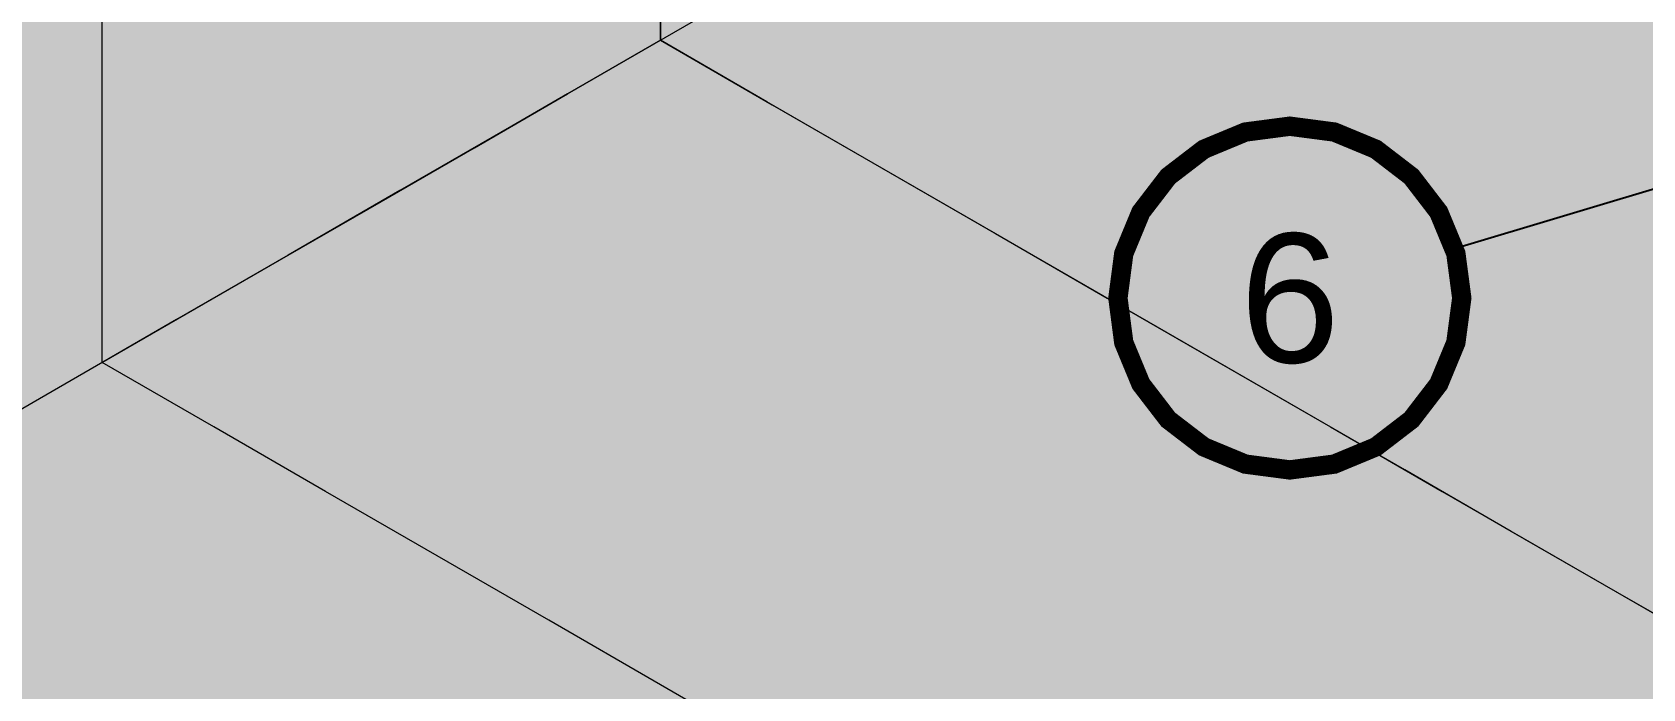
# Model space of a CAD drawing. Header units: metres. Extents: x 349021 to 349543, y 9281040 to 9281959.
# Drawn here: x 349202.9256 to 349203.3003, y 9281044.4441 to 9281044.5969 of the extents above; entities that cross this region are included whole.
import ezdxf
from ezdxf.enums import TextEntityAlignment as Align

# ---------------------------------------------------------------- set-up
doc = ezdxf.new("R2010")
doc.units = ezdxf.units.M
doc.header["$LTSCALE"] = 0.25
doc.layers.add('ISO-3D', color=7, linetype='CONTINUOUS', lineweight=13)
doc.layers.add('ISO-3D-ARISTAS', color=250, linetype='CONTINUOUS', lineweight=13)
doc.layers.add('LLAMADAS-NUM', color=30, linetype='CONTINUOUS', lineweight=25, true_color=0xc05014)
doc.styles.get("Standard").update_dxf_attribs({"font": 'arial.ttf'})

msp = doc.modelspace()

# ---------------------------------------------------------------- linework, layer by layer
at = {"layer": 'ISO-3D', "true_color": 0x9e9d98}
for points in [[(349203.14974, 9281044.59687), (349203.12376, 9281044.61187), (349203.14974, 9281044.625), (349203.12376, 9281044.64)], [(349203.22026, 9281044.59613), (349203.19551, 9281044.61041), (349203.22026, 9281044.62508), (349203.19551, 9281044.63936)], [(349203.26974, 9281044.5965), (349203.245, 9281044.61079), (349203.26974, 9281044.62545), (349203.245, 9281044.63974)], [(349203.12128, 9281044.59538), (349203.09654, 9281044.60966), (349203.12128, 9281044.62432), (349203.09654, 9281044.63861)], [(349203.17077, 9281044.59575), (349203.14603, 9281044.61004), (349203.17077, 9281044.6247), (349203.14603, 9281044.63898)], [(349203.2017, 9281044.595), (349203.17572, 9281044.61), (349203.2017, 9281044.62312), (349203.17572, 9281044.63812)], [(349202.96787, 9281044.58937), (349202.94189, 9281044.60437), (349202.96787, 9281044.6175), (349202.94189, 9281044.6325)], [(349203.01983, 9281044.5875), (349202.99385, 9281044.6025), (349203.01983, 9281044.61562), (349202.99385, 9281044.63062)], [(349203.07179, 9281044.58562), (349203.04581, 9281044.60062), (349203.07179, 9281044.61375), (349203.04581, 9281044.62875)], [(349203.30995, 9281044.58875), (349203.2883, 9281044.60125), (349203.30995, 9281044.61687), (349203.2883, 9281044.62937)], [(349203.12376, 9281044.58375), (349203.09778, 9281044.59875), (349203.12376, 9281044.61187), (349203.09778, 9281044.62687)], [(349203.14603, 9281044.58109), (349203.12128, 9281044.59538), (349203.14603, 9281044.61004), (349203.12128, 9281044.62432)], [(349203.17572, 9281044.58187), (349203.14974, 9281044.59687), (349203.17572, 9281044.61), (349203.14974, 9281044.625)], [(349203.19551, 9281044.58147), (349203.17077, 9281044.59575), (349203.19551, 9281044.61041), (349203.17077, 9281044.6247)], [(349203.245, 9281044.58184), (349203.22026, 9281044.59613), (349203.245, 9281044.61079), (349203.22026, 9281044.62508)], [(349203.26665, 9281044.58562), (349203.245, 9281044.59812), (349203.26665, 9281044.61375), (349203.245, 9281044.62625)], [(349203.29449, 9281044.58222), (349203.26974, 9281044.5965), (349203.29449, 9281044.61117), (349203.26974, 9281044.62545)], [(349203.09654, 9281044.58071), (349203.07179, 9281044.595), (349203.09654, 9281044.60966), (349203.07179, 9281044.62395)], [(349203.22335, 9281044.5825), (349203.2017, 9281044.595), (349203.22335, 9281044.61062), (349203.2017, 9281044.62312)], [(349202.99385, 9281044.57437), (349202.96787, 9281044.58937), (349202.99385, 9281044.6025), (349202.96787, 9281044.6175)], [(349203.04581, 9281044.5725), (349203.01983, 9281044.5875), (349203.04581, 9281044.60062), (349203.01983, 9281044.61562)], [(349203.09778, 9281044.57062), (349203.07179, 9281044.58562), (349203.09778, 9281044.59875), (349203.07179, 9281044.61375)], [(349203.2883, 9281044.57312), (349203.26665, 9281044.58562), (349203.2883, 9281044.60125), (349203.26665, 9281044.61375)], [(349203.12128, 9281044.56643), (349203.09654, 9281044.58071), (349203.12128, 9281044.59538), (349203.09654, 9281044.60966)], [(349203.14974, 9281044.56875), (349203.12376, 9281044.58375), (349203.14974, 9281044.59687), (349203.12376, 9281044.61187)], [(349203.17077, 9281044.5668), (349203.14603, 9281044.58109), (349203.17077, 9281044.59575), (349203.14603, 9281044.61004)], [(349203.2017, 9281044.56687), (349203.17572, 9281044.58187), (349203.2017, 9281044.595), (349203.17572, 9281044.61)], [(349203.22026, 9281044.56718), (349203.19551, 9281044.58147), (349203.22026, 9281044.59613), (349203.19551, 9281044.61041)], [(349203.245, 9281044.57), (349203.22335, 9281044.5825), (349203.245, 9281044.59812), (349203.22335, 9281044.61062)], [(349203.26974, 9281044.56756), (349203.245, 9281044.58184), (349203.26974, 9281044.5965), (349203.245, 9281044.61079)], [(349203.31923, 9281044.56793), (349203.29449, 9281044.58222), (349203.31923, 9281044.59688), (349203.29449, 9281044.61117)], [(349202.96787, 9281044.56125), (349202.94189, 9281044.57625), (349202.96787, 9281044.58937), (349202.94189, 9281044.60437)], [(349203.01983, 9281044.55937), (349202.99385, 9281044.57437), (349203.01983, 9281044.5875), (349202.99385, 9281044.6025)], [(349203.07179, 9281044.5575), (349203.04581, 9281044.5725), (349203.07179, 9281044.58562), (349203.04581, 9281044.60062)], [(349203.12376, 9281044.55562), (349203.09778, 9281044.57062), (349203.12376, 9281044.58375), (349203.09778, 9281044.59875)], [(349203.26665, 9281044.5575), (349203.245, 9281044.57), (349203.26665, 9281044.58562), (349203.245, 9281044.59812)], [(349203.30995, 9281044.56062), (349203.2883, 9281044.57312), (349203.30995, 9281044.58875), (349203.2883, 9281044.60125)], [(349203.14603, 9281044.55214), (349203.12128, 9281044.56643), (349203.14603, 9281044.58109), (349203.12128, 9281044.59538)], [(349203.17572, 9281044.55375), (349203.14974, 9281044.56875), (349203.17572, 9281044.58187), (349203.14974, 9281044.59687)], [(349203.19551, 9281044.55252), (349203.17077, 9281044.5668), (349203.19551, 9281044.58147), (349203.17077, 9281044.59575)], [(349203.22335, 9281044.55437), (349203.2017, 9281044.56687), (349203.22335, 9281044.5825), (349203.2017, 9281044.595)], [(349203.245, 9281044.55289), (349203.22026, 9281044.56718), (349203.245, 9281044.58184), (349203.22026, 9281044.59613)], [(349203.29449, 9281044.55327), (349203.26974, 9281044.56756), (349203.29449, 9281044.58222), (349203.26974, 9281044.5965)], [(349202.99385, 9281044.54625), (349202.96787, 9281044.56125), (349202.99385, 9281044.57437), (349202.96787, 9281044.58937)], [(349203.04581, 9281044.54437), (349203.01983, 9281044.55937), (349203.04581, 9281044.5725), (349203.01983, 9281044.5875)], [(349203.09778, 9281044.5425), (349203.07179, 9281044.5575), (349203.09778, 9281044.57062), (349203.07179, 9281044.58562)], [(349203.14974, 9281044.54062), (349203.12376, 9281044.55562), (349203.14974, 9281044.56875), (349203.12376, 9281044.58375)], [(349203.2883, 9281044.545), (349203.26665, 9281044.5575), (349203.2883, 9281044.57312), (349203.26665, 9281044.58562)], [(349203.17077, 9281044.53786), (349203.14603, 9281044.55214), (349203.17077, 9281044.5668), (349203.14603, 9281044.58109)], [(349203.2017, 9281044.53875), (349203.17572, 9281044.55375), (349203.2017, 9281044.56687), (349203.17572, 9281044.58187)], [(349203.22026, 9281044.53823), (349203.19551, 9281044.55252), (349203.22026, 9281044.56718), (349203.19551, 9281044.58147)], [(349203.245, 9281044.54187), (349203.22335, 9281044.55437), (349203.245, 9281044.57), (349203.22335, 9281044.5825)], [(349203.26974, 9281044.53861), (349203.245, 9281044.55289), (349203.26974, 9281044.56756), (349203.245, 9281044.58184)], [(349203.31923, 9281044.53898), (349203.29449, 9281044.55327), (349203.31923, 9281044.56793), (349203.29449, 9281044.58222)], [(349202.96787, 9281044.53312), (349202.94189, 9281044.54812), (349202.96787, 9281044.56125), (349202.94189, 9281044.57625)], [(349203.01983, 9281044.53125), (349202.99385, 9281044.54625), (349203.01983, 9281044.55937), (349202.99385, 9281044.57437)], [(349203.07179, 9281044.52937), (349203.04581, 9281044.54437), (349203.07179, 9281044.5575), (349203.04581, 9281044.5725)], [(349203.30995, 9281044.5325), (349203.2883, 9281044.545), (349203.30995, 9281044.56062), (349203.2883, 9281044.57312)], [(349203.12376, 9281044.5275), (349203.09778, 9281044.5425), (349203.12376, 9281044.55562), (349203.09778, 9281044.57062)], [(349203.17572, 9281044.52562), (349203.14974, 9281044.54062), (349203.17572, 9281044.55375), (349203.14974, 9281044.56875)], [(349203.26665, 9281044.52937), (349203.245, 9281044.54187), (349203.26665, 9281044.5575), (349203.245, 9281044.57)], [(349203.19551, 9281044.52357), (349203.17077, 9281044.53786), (349203.19551, 9281044.55252), (349203.17077, 9281044.5668)], [(349203.22335, 9281044.52625), (349203.2017, 9281044.53875), (349203.22335, 9281044.55437), (349203.2017, 9281044.56687)], [(349203.245, 9281044.52395), (349203.22026, 9281044.53823), (349203.245, 9281044.55289), (349203.22026, 9281044.56718)], [(349203.29449, 9281044.52432), (349203.26974, 9281044.53861), (349203.29449, 9281044.55327), (349203.26974, 9281044.56756)], [(349202.99385, 9281044.51812), (349202.96787, 9281044.53312), (349202.99385, 9281044.54625), (349202.96787, 9281044.56125)], [(349203.04581, 9281044.51625), (349203.01983, 9281044.53125), (349203.04581, 9281044.54437), (349203.01983, 9281044.55937)], [(349203.09778, 9281044.51437), (349203.07179, 9281044.52937), (349203.09778, 9281044.5425), (349203.07179, 9281044.5575)], [(349203.2883, 9281044.51687), (349203.26665, 9281044.52937), (349203.2883, 9281044.545), (349203.26665, 9281044.5575)], [(349203.14974, 9281044.5125), (349203.12376, 9281044.5275), (349203.14974, 9281044.54062), (349203.12376, 9281044.55562)], [(349203.2017, 9281044.51062), (349203.17572, 9281044.52562), (349203.2017, 9281044.53875), (349203.17572, 9281044.55375)], [(349203.245, 9281044.51375), (349203.22335, 9281044.52625), (349203.245, 9281044.54187), (349203.22335, 9281044.55437)], [(349203.31923, 9281044.51004), (349203.29449, 9281044.52432), (349203.31923, 9281044.53898), (349203.29449, 9281044.55327)], [(349203.22026, 9281044.50929), (349203.19551, 9281044.52357), (349203.22026, 9281044.53823), (349203.19551, 9281044.55252)], [(349203.26974, 9281044.50966), (349203.245, 9281044.52395), (349203.26974, 9281044.53861), (349203.245, 9281044.55289)], [(349202.96787, 9281044.505), (349202.94189, 9281044.52), (349202.96787, 9281044.53312), (349202.94189, 9281044.54812)], [(349203.01983, 9281044.50312), (349202.99385, 9281044.51812), (349203.01983, 9281044.53125), (349202.99385, 9281044.54625)], [(349203.07179, 9281044.50125), (349203.04581, 9281044.51625), (349203.07179, 9281044.52937), (349203.04581, 9281044.54437)], [(349203.12376, 9281044.49937), (349203.09778, 9281044.51437), (349203.12376, 9281044.5275), (349203.09778, 9281044.5425)], [(349203.26665, 9281044.50125), (349203.245, 9281044.51375), (349203.26665, 9281044.52937), (349203.245, 9281044.54187)], [(349203.30995, 9281044.50437), (349203.2883, 9281044.51687), (349203.30995, 9281044.5325), (349203.2883, 9281044.545)], [(349203.17572, 9281044.4975), (349203.14974, 9281044.5125), (349203.17572, 9281044.52562), (349203.14974, 9281044.54062)], [(349203.22335, 9281044.49812), (349203.2017, 9281044.51062), (349203.22335, 9281044.52625), (349203.2017, 9281044.53875)], [(349203.245, 9281044.495), (349203.22026, 9281044.50929), (349203.245, 9281044.52395), (349203.22026, 9281044.53823)], [(349203.29449, 9281044.49538), (349203.26974, 9281044.50966), (349203.29449, 9281044.52432), (349203.26974, 9281044.53861)], [(349202.99385, 9281044.49), (349202.96787, 9281044.505), (349202.99385, 9281044.51812), (349202.96787, 9281044.53312)], [(349203.04581, 9281044.48812), (349203.01983, 9281044.50312), (349203.04581, 9281044.51625), (349203.01983, 9281044.53125)], [(349203.09778, 9281044.48625), (349203.07179, 9281044.50125), (349203.09778, 9281044.51437), (349203.07179, 9281044.52937)], [(349203.14974, 9281044.48437), (349203.12376, 9281044.49937), (349203.14974, 9281044.5125), (349203.12376, 9281044.5275)], [(349203.2883, 9281044.48875), (349203.26665, 9281044.50125), (349203.2883, 9281044.51687), (349203.26665, 9281044.52937)], [(349203.2017, 9281044.4825), (349203.17572, 9281044.4975), (349203.2017, 9281044.51062), (349203.17572, 9281044.52562)], [(349203.245, 9281044.48562), (349203.22335, 9281044.49812), (349203.245, 9281044.51375), (349203.22335, 9281044.52625)], [(349203.26974, 9281044.48071), (349203.245, 9281044.495), (349203.26974, 9281044.50966), (349203.245, 9281044.52395)], [(349203.31923, 9281044.48109), (349203.29449, 9281044.49538), (349203.31923, 9281044.51004), (349203.29449, 9281044.52432)], [(349203.01983, 9281044.475), (349202.99385, 9281044.49), (349203.01983, 9281044.50312), (349202.99385, 9281044.51812)], [(349203.07179, 9281044.47312), (349203.04581, 9281044.48812), (349203.07179, 9281044.50125), (349203.04581, 9281044.51625)], [(349203.30995, 9281044.47625), (349203.2883, 9281044.48875), (349203.30995, 9281044.50437), (349203.2883, 9281044.51687)], [(349203.12376, 9281044.47125), (349203.09778, 9281044.48625), (349203.12376, 9281044.49937), (349203.09778, 9281044.51437)], [(349203.17572, 9281044.46937), (349203.14974, 9281044.48437), (349203.17572, 9281044.4975), (349203.14974, 9281044.5125)], [(349203.26665, 9281044.47312), (349203.245, 9281044.48562), (349203.26665, 9281044.50125), (349203.245, 9281044.51375)], [(349203.22335, 9281044.47), (349203.2017, 9281044.4825), (349203.22335, 9281044.49812), (349203.2017, 9281044.51062)], [(349203.29449, 9281044.46643), (349203.26974, 9281044.48071), (349203.29449, 9281044.49538), (349203.26974, 9281044.50966)], [(349203.04581, 9281044.46), (349203.01983, 9281044.475), (349203.04581, 9281044.48812), (349203.01983, 9281044.50312)], [(349203.09778, 9281044.45812), (349203.07179, 9281044.47312), (349203.09778, 9281044.48625), (349203.07179, 9281044.50125)], [(349203.2883, 9281044.46062), (349203.26665, 9281044.47312), (349203.2883, 9281044.48875), (349203.26665, 9281044.50125)], [(349203.14974, 9281044.45625), (349203.12376, 9281044.47125), (349203.14974, 9281044.48437), (349203.12376, 9281044.49937)], [(349203.2017, 9281044.45437), (349203.17572, 9281044.46937), (349203.2017, 9281044.4825), (349203.17572, 9281044.4975)], [(349203.245, 9281044.4575), (349203.22335, 9281044.47), (349203.245, 9281044.48562), (349203.22335, 9281044.49812)], [(349203.31923, 9281044.45214), (349203.29449, 9281044.46643), (349203.31923, 9281044.48109), (349203.29449, 9281044.49538)], [(349203.07179, 9281044.445), (349203.04581, 9281044.46), (349203.07179, 9281044.47312), (349203.04581, 9281044.48812)], [(349203.12376, 9281044.44312), (349203.09778, 9281044.45812), (349203.12376, 9281044.47125), (349203.09778, 9281044.48625)], [(349203.26665, 9281044.445), (349203.245, 9281044.4575), (349203.26665, 9281044.47312), (349203.245, 9281044.48562)], [(349203.30995, 9281044.44812), (349203.2883, 9281044.46062), (349203.30995, 9281044.47625), (349203.2883, 9281044.48875)], [(349203.17572, 9281044.44125), (349203.14974, 9281044.45625), (349203.17572, 9281044.46937), (349203.14974, 9281044.48437)], [(349203.22335, 9281044.44187), (349203.2017, 9281044.45437), (349203.22335, 9281044.47), (349203.2017, 9281044.4825)], [(349203.09778, 9281044.43), (349203.07179, 9281044.445), (349203.09778, 9281044.45812), (349203.07179, 9281044.47312)], [(349203.14974, 9281044.42812), (349203.12376, 9281044.44312), (349203.14974, 9281044.45625), (349203.12376, 9281044.47125)], [(349203.2883, 9281044.4325), (349203.26665, 9281044.445), (349203.2883, 9281044.46062), (349203.26665, 9281044.47312)], [(349203.2017, 9281044.42625), (349203.17572, 9281044.44125), (349203.2017, 9281044.45437), (349203.17572, 9281044.46937)], [(349203.245, 9281044.42937), (349203.22335, 9281044.44187), (349203.245, 9281044.4575), (349203.22335, 9281044.47)], [(349203.30995, 9281044.42), (349203.2883, 9281044.4325), (349203.30995, 9281044.44812), (349203.2883, 9281044.46062)], [(349203.12376, 9281044.415), (349203.09778, 9281044.43), (349203.12376, 9281044.44312), (349203.09778, 9281044.45812)], [(349203.17572, 9281044.41312), (349203.14974, 9281044.42812), (349203.17572, 9281044.44125), (349203.14974, 9281044.45625)], [(349203.26665, 9281044.41687), (349203.245, 9281044.42937), (349203.26665, 9281044.445), (349203.245, 9281044.4575)], [(349203.22335, 9281044.41375), (349203.2017, 9281044.42625), (349203.22335, 9281044.44187), (349203.2017, 9281044.45437)], [(349203.2883, 9281044.40437), (349203.26665, 9281044.41687), (349203.2883, 9281044.4325), (349203.26665, 9281044.445)]]:
    msp.add_solid(points, dxfattribs=at)
at = {"layer": 'ISO-3D', "true_color": 0x8e8d88}
for points in [[(349202.98519, 9281044.60289), (349202.96354, 9281044.59039), (349202.98519, 9281044.63184), (349202.96354, 9281044.61934)], [(349203.01117, 9281044.61), (349202.98519, 9281044.595), (349203.01117, 9281044.635), (349202.98519, 9281044.62)], [(349202.95921, 9281044.605), (349202.93323, 9281044.59), (349202.95921, 9281044.63), (349202.93323, 9281044.615)], [(349203.08912, 9281044.605), (349203.06313, 9281044.59), (349203.08912, 9281044.63), (349203.06313, 9281044.615)], [(349203.02849, 9281044.59895), (349203.00684, 9281044.58645), (349203.02849, 9281044.62789), (349203.00684, 9281044.61539)], [(349203.03715, 9281044.6), (349203.01117, 9281044.585), (349203.03715, 9281044.625), (349203.01117, 9281044.61)], [(349203.07179, 9281044.595), (349203.05014, 9281044.5825), (349203.07179, 9281044.62395), (349203.05014, 9281044.61145)], [(349202.96354, 9281044.59039), (349202.94189, 9281044.57789), (349202.96354, 9281044.61934), (349202.94189, 9281044.60684)], [(349202.98519, 9281044.595), (349202.95921, 9281044.58), (349202.98519, 9281044.62), (349202.95921, 9281044.605)], [(349202.93323, 9281044.59), (349202.90725, 9281044.575), (349202.93323, 9281044.615), (349202.90725, 9281044.6)], [(349203.00684, 9281044.58645), (349202.98519, 9281044.57395), (349203.00684, 9281044.61539), (349202.98519, 9281044.60289)], [(349203.06313, 9281044.59), (349203.03715, 9281044.575), (349203.06313, 9281044.615), (349203.03715, 9281044.6)], [(349203.01117, 9281044.585), (349202.98519, 9281044.57), (349203.01117, 9281044.61), (349202.98519, 9281044.595)], [(349203.05014, 9281044.5825), (349203.02849, 9281044.57), (349203.05014, 9281044.61145), (349203.02849, 9281044.59895)], [(349202.95921, 9281044.58), (349202.93323, 9281044.565), (349202.95921, 9281044.605), (349202.93323, 9281044.59)], [(349202.98519, 9281044.57395), (349202.96354, 9281044.56145), (349202.98519, 9281044.60289), (349202.96354, 9281044.59039)], [(349203.02849, 9281044.57), (349203.00684, 9281044.5575), (349203.02849, 9281044.59895), (349203.00684, 9281044.58645)], [(349203.03715, 9281044.575), (349203.01117, 9281044.56), (349203.03715, 9281044.6), (349203.01117, 9281044.585)], [(349202.98519, 9281044.57), (349202.95921, 9281044.555), (349202.98519, 9281044.595), (349202.95921, 9281044.58)], [(349202.93323, 9281044.565), (349202.90725, 9281044.55), (349202.93323, 9281044.59), (349202.90725, 9281044.575)], [(349202.96354, 9281044.56145), (349202.94189, 9281044.54895), (349202.96354, 9281044.59039), (349202.94189, 9281044.57789)], [(349203.00684, 9281044.5575), (349202.98519, 9281044.545), (349203.00684, 9281044.58645), (349202.98519, 9281044.57395)], [(349203.01117, 9281044.56), (349202.98519, 9281044.545), (349203.01117, 9281044.585), (349202.98519, 9281044.57)], [(349202.95921, 9281044.555), (349202.93323, 9281044.54), (349202.95921, 9281044.58), (349202.93323, 9281044.565)], [(349202.98519, 9281044.545), (349202.96354, 9281044.5325), (349202.98519, 9281044.57395), (349202.96354, 9281044.56145)], [(349202.98519, 9281044.545), (349202.95921, 9281044.53), (349202.98519, 9281044.57), (349202.95921, 9281044.555)], [(349202.93323, 9281044.54), (349202.90725, 9281044.525), (349202.93323, 9281044.565), (349202.90725, 9281044.55)], [(349202.96354, 9281044.5325), (349202.94189, 9281044.52), (349202.96354, 9281044.56145), (349202.94189, 9281044.54895)], [(349202.95921, 9281044.53), (349202.93323, 9281044.515), (349202.95921, 9281044.555), (349202.93323, 9281044.54)], [(349202.93323, 9281044.515), (349202.90725, 9281044.5), (349202.93323, 9281044.54), (349202.90725, 9281044.525)], [(349202.92601, 9281044.40917), (349202.90148, 9281044.42333), (349202.92601, 9281044.43917), (349202.90148, 9281044.45333)]]:
    msp.add_solid(points, dxfattribs=at)
at = {"layer": 'ISO-3D', "true_color": 0x9e9c96}
for points in [[(349202.93323, 9281044.605), (349202.90725, 9281044.59), (349202.90725, 9281044.62), (349202.88127, 9281044.605)], [(349202.96835, 9281044.60528), (349202.94478, 9281044.59167), (349202.94237, 9281044.62028), (349202.9188, 9281044.60667)], [(349202.98519, 9281044.605), (349202.95921, 9281044.59), (349202.95921, 9281044.62), (349202.93323, 9281044.605)], [(349203.01647, 9281044.60472), (349202.99289, 9281044.59111), (349202.99193, 9281044.61889), (349202.96835, 9281044.60528)], [(349203.03715, 9281044.605), (349203.01117, 9281044.59), (349203.01117, 9281044.62), (349202.98519, 9281044.605)], [(349203.06458, 9281044.60417), (349203.041, 9281044.59056), (349203.04004, 9281044.61833), (349203.01647, 9281044.60472)], [(349203.08912, 9281044.605), (349203.06313, 9281044.59), (349203.06313, 9281044.62), (349203.03715, 9281044.605)], [(349203.11262, 9281044.60357), (349203.08912, 9281044.59), (349203.08808, 9281044.61774), (349203.06458, 9281044.60417)], [(349203.14108, 9281044.605), (349203.1151, 9281044.59), (349203.1151, 9281044.62), (349203.08912, 9281044.605)], [(349203.16067, 9281044.60298), (349203.13716, 9281044.5894), (349203.13613, 9281044.61714), (349203.11262, 9281044.60357)], [(349203.19304, 9281044.605), (349203.16706, 9281044.59), (349203.16706, 9281044.62), (349203.14108, 9281044.605)], [(349203.245, 9281044.605), (349203.21902, 9281044.59), (349203.21902, 9281044.62), (349203.19304, 9281044.605)], [(349203.29696, 9281044.605), (349203.27098, 9281044.59), (349203.27098, 9281044.62), (349203.245, 9281044.605)], [(349203.34892, 9281044.605), (349203.32294, 9281044.59), (349203.32294, 9281044.62), (349203.29696, 9281044.605)], [(349203.20871, 9281044.60238), (349203.1852, 9281044.58881), (349203.18417, 9281044.61655), (349203.16067, 9281044.60298)], [(349203.25675, 9281044.60179), (349203.23325, 9281044.58821), (349203.23222, 9281044.61595), (349203.20871, 9281044.60238)], [(349203.3048, 9281044.60119), (349203.28129, 9281044.58762), (349203.28026, 9281044.61536), (349203.25675, 9281044.60179)], [(349202.94478, 9281044.59167), (349202.9212, 9281044.57806), (349202.9188, 9281044.60667), (349202.89522, 9281044.59306)], [(349202.95921, 9281044.59), (349202.93323, 9281044.575), (349202.93323, 9281044.605), (349202.90725, 9281044.59)], [(349202.99289, 9281044.59111), (349202.96932, 9281044.5775), (349202.96835, 9281044.60528), (349202.94478, 9281044.59167)], [(349203.01117, 9281044.59), (349202.98519, 9281044.575), (349202.98519, 9281044.605), (349202.95921, 9281044.59)], [(349203.041, 9281044.59056), (349203.01743, 9281044.57694), (349203.01647, 9281044.60472), (349202.99289, 9281044.59111)], [(349203.06313, 9281044.59), (349203.03715, 9281044.575), (349203.03715, 9281044.605), (349203.01117, 9281044.59)], [(349203.08912, 9281044.59), (349203.06554, 9281044.57639), (349203.06458, 9281044.60417), (349203.041, 9281044.59056)], [(349203.1151, 9281044.59), (349203.08912, 9281044.575), (349203.08912, 9281044.605), (349203.06313, 9281044.59)], [(349203.13716, 9281044.5894), (349203.11365, 9281044.57583), (349203.11262, 9281044.60357), (349203.08912, 9281044.59)], [(349203.16706, 9281044.59), (349203.14108, 9281044.575), (349203.14108, 9281044.605), (349203.1151, 9281044.59)], [(349203.1852, 9281044.58881), (349203.1617, 9281044.57524), (349203.16067, 9281044.60298), (349203.13716, 9281044.5894)], [(349203.21902, 9281044.59), (349203.19304, 9281044.575), (349203.19304, 9281044.605), (349203.16706, 9281044.59)], [(349203.23325, 9281044.58821), (349203.20974, 9281044.57464), (349203.20871, 9281044.60238), (349203.1852, 9281044.58881)], [(349203.27098, 9281044.59), (349203.245, 9281044.575), (349203.245, 9281044.605), (349203.21902, 9281044.59)], [(349203.28129, 9281044.58762), (349203.25778, 9281044.57405), (349203.25675, 9281044.60179), (349203.23325, 9281044.58821)], [(349203.32294, 9281044.59), (349203.29696, 9281044.575), (349203.29696, 9281044.605), (349203.27098, 9281044.59)], [(349203.32933, 9281044.58702), (349203.30583, 9281044.57345), (349203.3048, 9281044.60119), (349203.28129, 9281044.58762)], [(349202.96932, 9281044.5775), (349202.94574, 9281044.56389), (349202.94478, 9281044.59167), (349202.9212, 9281044.57806)], [(349203.01743, 9281044.57694), (349202.99385, 9281044.56333), (349202.99289, 9281044.59111), (349202.96932, 9281044.5775)], [(349203.06554, 9281044.57639), (349203.04197, 9281044.56278), (349203.041, 9281044.59056), (349203.01743, 9281044.57694)], [(349202.93323, 9281044.575), (349202.90725, 9281044.56), (349202.90725, 9281044.59), (349202.88127, 9281044.575)], [(349202.98519, 9281044.575), (349202.95921, 9281044.56), (349202.95921, 9281044.59), (349202.93323, 9281044.575)], [(349203.03715, 9281044.575), (349203.01117, 9281044.56), (349203.01117, 9281044.59), (349202.98519, 9281044.575)], [(349203.08912, 9281044.575), (349203.06313, 9281044.56), (349203.06313, 9281044.59), (349203.03715, 9281044.575)], [(349203.11365, 9281044.57583), (349203.09008, 9281044.56222), (349203.08912, 9281044.59), (349203.06554, 9281044.57639)], [(349203.14108, 9281044.575), (349203.1151, 9281044.56), (349203.1151, 9281044.59), (349203.08912, 9281044.575)], [(349203.1617, 9281044.57524), (349203.13819, 9281044.56167), (349203.13716, 9281044.5894), (349203.11365, 9281044.57583)], [(349203.19304, 9281044.575), (349203.16706, 9281044.56), (349203.16706, 9281044.59), (349203.14108, 9281044.575)], [(349203.20974, 9281044.57464), (349203.18623, 9281044.56107), (349203.1852, 9281044.58881), (349203.1617, 9281044.57524)], [(349203.245, 9281044.575), (349203.21902, 9281044.56), (349203.21902, 9281044.59), (349203.19304, 9281044.575)], [(349203.25778, 9281044.57405), (349203.23428, 9281044.56048), (349203.23325, 9281044.58821), (349203.20974, 9281044.57464)], [(349203.29696, 9281044.575), (349203.27098, 9281044.56), (349203.27098, 9281044.59), (349203.245, 9281044.575)], [(349203.30583, 9281044.57345), (349203.28232, 9281044.55988), (349203.28129, 9281044.58762), (349203.25778, 9281044.57405)], [(349203.34892, 9281044.575), (349203.32294, 9281044.56), (349203.32294, 9281044.59), (349203.29696, 9281044.575)], [(349202.94574, 9281044.56389), (349202.92216, 9281044.55028), (349202.9212, 9281044.57806), (349202.89763, 9281044.56444)], [(349202.99385, 9281044.56333), (349202.97028, 9281044.54972), (349202.96932, 9281044.5775), (349202.94574, 9281044.56389)], [(349203.04197, 9281044.56278), (349203.01839, 9281044.54917), (349203.01743, 9281044.57694), (349202.99385, 9281044.56333)], [(349203.09008, 9281044.56222), (349203.0665, 9281044.54861), (349203.06554, 9281044.57639), (349203.04197, 9281044.56278)], [(349203.13819, 9281044.56167), (349203.11462, 9281044.54806), (349203.11365, 9281044.57583), (349203.09008, 9281044.56222)], [(349202.95921, 9281044.56), (349202.93323, 9281044.545), (349202.93323, 9281044.575), (349202.90725, 9281044.56)], [(349203.01117, 9281044.56), (349202.98519, 9281044.545), (349202.98519, 9281044.575), (349202.95921, 9281044.56)], [(349203.06313, 9281044.56), (349203.03715, 9281044.545), (349203.03715, 9281044.575), (349203.01117, 9281044.56)], [(349203.1151, 9281044.56), (349203.08912, 9281044.545), (349203.08912, 9281044.575), (349203.06313, 9281044.56)], [(349203.16706, 9281044.56), (349203.14108, 9281044.545), (349203.14108, 9281044.575), (349203.1151, 9281044.56)], [(349203.18623, 9281044.56107), (349203.16273, 9281044.5475), (349203.1617, 9281044.57524), (349203.13819, 9281044.56167)], [(349203.21902, 9281044.56), (349203.19304, 9281044.545), (349203.19304, 9281044.575), (349203.16706, 9281044.56)], [(349203.23428, 9281044.56048), (349203.21077, 9281044.5469), (349203.20974, 9281044.57464), (349203.18623, 9281044.56107)], [(349203.27098, 9281044.56), (349203.245, 9281044.545), (349203.245, 9281044.575), (349203.21902, 9281044.56)], [(349203.28232, 9281044.55988), (349203.25882, 9281044.54631), (349203.25778, 9281044.57405), (349203.23428, 9281044.56048)], [(349203.32294, 9281044.56), (349203.29696, 9281044.545), (349203.29696, 9281044.575), (349203.27098, 9281044.56)], [(349203.33037, 9281044.55929), (349203.30686, 9281044.54571), (349203.30583, 9281044.57345), (349203.28232, 9281044.55988)], [(349202.97028, 9281044.54972), (349202.9467, 9281044.53611), (349202.94574, 9281044.56389), (349202.92216, 9281044.55028)], [(349203.01839, 9281044.54917), (349202.99481, 9281044.53556), (349202.99385, 9281044.56333), (349202.97028, 9281044.54972)], [(349203.0665, 9281044.54861), (349203.04293, 9281044.535), (349203.04197, 9281044.56278), (349203.01839, 9281044.54917)], [(349203.11462, 9281044.54806), (349203.09104, 9281044.53444), (349203.09008, 9281044.56222), (349203.0665, 9281044.54861)], [(349203.16273, 9281044.5475), (349203.13915, 9281044.53389), (349203.13819, 9281044.56167), (349203.11462, 9281044.54806)], [(349203.21077, 9281044.5469), (349203.18726, 9281044.53333), (349203.18623, 9281044.56107), (349203.16273, 9281044.5475)], [(349202.93323, 9281044.545), (349202.90725, 9281044.53), (349202.90725, 9281044.56), (349202.88127, 9281044.545)], [(349202.98519, 9281044.545), (349202.95921, 9281044.53), (349202.95921, 9281044.56), (349202.93323, 9281044.545)], [(349203.03715, 9281044.545), (349203.01117, 9281044.53), (349203.01117, 9281044.56), (349202.98519, 9281044.545)], [(349203.08912, 9281044.545), (349203.06313, 9281044.53), (349203.06313, 9281044.56), (349203.03715, 9281044.545)], [(349203.14108, 9281044.545), (349203.1151, 9281044.53), (349203.1151, 9281044.56), (349203.08912, 9281044.545)], [(349203.19304, 9281044.545), (349203.16706, 9281044.53), (349203.16706, 9281044.56), (349203.14108, 9281044.545)], [(349203.245, 9281044.545), (349203.21902, 9281044.53), (349203.21902, 9281044.56), (349203.19304, 9281044.545)], [(349203.25882, 9281044.54631), (349203.23531, 9281044.53274), (349203.23428, 9281044.56048), (349203.21077, 9281044.5469)], [(349203.29696, 9281044.545), (349203.27098, 9281044.53), (349203.27098, 9281044.56), (349203.245, 9281044.545)], [(349203.30686, 9281044.54571), (349203.28335, 9281044.53214), (349203.28232, 9281044.55988), (349203.25882, 9281044.54631)], [(349203.34892, 9281044.545), (349203.32294, 9281044.53), (349203.32294, 9281044.56), (349203.29696, 9281044.545)], [(349202.9467, 9281044.53611), (349202.92313, 9281044.5225), (349202.92216, 9281044.55028), (349202.89859, 9281044.53667)], [(349202.99481, 9281044.53556), (349202.97124, 9281044.52194), (349202.97028, 9281044.54972), (349202.9467, 9281044.53611)], [(349203.04293, 9281044.535), (349203.01935, 9281044.52139), (349203.01839, 9281044.54917), (349202.99481, 9281044.53556)], [(349203.09104, 9281044.53444), (349203.06746, 9281044.52083), (349203.0665, 9281044.54861), (349203.04293, 9281044.535)], [(349203.13915, 9281044.53389), (349203.11558, 9281044.52028), (349203.11462, 9281044.54806), (349203.09104, 9281044.53444)], [(349203.18726, 9281044.53333), (349203.16369, 9281044.51972), (349203.16273, 9281044.5475), (349203.13915, 9281044.53389)], [(349203.23531, 9281044.53274), (349203.2118, 9281044.51917), (349203.21077, 9281044.5469), (349203.18726, 9281044.53333)], [(349203.28335, 9281044.53214), (349203.25985, 9281044.51857), (349203.25882, 9281044.54631), (349203.23531, 9281044.53274)], [(349203.3314, 9281044.53155), (349203.30789, 9281044.51798), (349203.30686, 9281044.54571), (349203.28335, 9281044.53214)], [(349202.95921, 9281044.53), (349202.93323, 9281044.515), (349202.93323, 9281044.545), (349202.90725, 9281044.53)], [(349203.01117, 9281044.53), (349202.98519, 9281044.515), (349202.98519, 9281044.545), (349202.95921, 9281044.53)], [(349203.06313, 9281044.53), (349203.03715, 9281044.515), (349203.03715, 9281044.545), (349203.01117, 9281044.53)], [(349203.1151, 9281044.53), (349203.08912, 9281044.515), (349203.08912, 9281044.545), (349203.06313, 9281044.53)], [(349203.16706, 9281044.53), (349203.14108, 9281044.515), (349203.14108, 9281044.545), (349203.1151, 9281044.53)], [(349203.21902, 9281044.53), (349203.19304, 9281044.515), (349203.19304, 9281044.545), (349203.16706, 9281044.53)], [(349203.27098, 9281044.53), (349203.245, 9281044.515), (349203.245, 9281044.545), (349203.21902, 9281044.53)], [(349203.32294, 9281044.53), (349203.29696, 9281044.515), (349203.29696, 9281044.545), (349203.27098, 9281044.53)], [(349202.97124, 9281044.52194), (349202.94766, 9281044.50833), (349202.9467, 9281044.53611), (349202.92313, 9281044.5225)], [(349203.01935, 9281044.52139), (349202.99578, 9281044.50778), (349202.99481, 9281044.53556), (349202.97124, 9281044.52194)], [(349203.06746, 9281044.52083), (349203.04389, 9281044.50722), (349203.04293, 9281044.535), (349203.01935, 9281044.52139)], [(349203.11558, 9281044.52028), (349203.092, 9281044.50667), (349203.09104, 9281044.53444), (349203.06746, 9281044.52083)], [(349203.16369, 9281044.51972), (349203.14011, 9281044.50611), (349203.13915, 9281044.53389), (349203.11558, 9281044.52028)], [(349203.2118, 9281044.51917), (349203.18823, 9281044.50556), (349203.18726, 9281044.53333), (349203.16369, 9281044.51972)], [(349203.25985, 9281044.51857), (349203.23634, 9281044.505), (349203.23531, 9281044.53274), (349203.2118, 9281044.51917)], [(349203.30789, 9281044.51798), (349203.28438, 9281044.5044), (349203.28335, 9281044.53214), (349203.25985, 9281044.51857)], [(349202.93323, 9281044.515), (349202.90725, 9281044.5), (349202.90725, 9281044.53), (349202.88127, 9281044.515)], [(349202.98519, 9281044.515), (349202.95921, 9281044.5), (349202.95921, 9281044.53), (349202.93323, 9281044.515)], [(349203.03715, 9281044.515), (349203.01117, 9281044.5), (349203.01117, 9281044.53), (349202.98519, 9281044.515)], [(349203.08912, 9281044.515), (349203.06313, 9281044.5), (349203.06313, 9281044.53), (349203.03715, 9281044.515)], [(349203.14108, 9281044.515), (349203.1151, 9281044.5), (349203.1151, 9281044.53), (349203.08912, 9281044.515)], [(349203.19304, 9281044.515), (349203.16706, 9281044.5), (349203.16706, 9281044.53), (349203.14108, 9281044.515)], [(349203.245, 9281044.515), (349203.21902, 9281044.5), (349203.21902, 9281044.53), (349203.19304, 9281044.515)], [(349203.29696, 9281044.515), (349203.27098, 9281044.5), (349203.27098, 9281044.53), (349203.245, 9281044.515)], [(349203.34892, 9281044.515), (349203.32294, 9281044.5), (349203.32294, 9281044.53), (349203.29696, 9281044.515)], [(349202.94766, 9281044.50833), (349202.92409, 9281044.49472), (349202.92313, 9281044.5225), (349202.89955, 9281044.50889)], [(349202.99578, 9281044.50778), (349202.9722, 9281044.49417), (349202.97124, 9281044.52194), (349202.94766, 9281044.50833)], [(349203.04389, 9281044.50722), (349203.02031, 9281044.49361), (349203.01935, 9281044.52139), (349202.99578, 9281044.50778)], [(349203.092, 9281044.50667), (349203.06843, 9281044.49306), (349203.06746, 9281044.52083), (349203.04389, 9281044.50722)], [(349203.14011, 9281044.50611), (349203.11654, 9281044.4925), (349203.11558, 9281044.52028), (349203.092, 9281044.50667)], [(349203.18823, 9281044.50556), (349203.16465, 9281044.49194), (349203.16369, 9281044.51972), (349203.14011, 9281044.50611)], [(349203.23634, 9281044.505), (349203.21276, 9281044.49139), (349203.2118, 9281044.51917), (349203.18823, 9281044.50556)], [(349203.28438, 9281044.5044), (349203.26088, 9281044.49083), (349203.25985, 9281044.51857), (349203.23634, 9281044.505)], [(349203.33243, 9281044.50381), (349203.30892, 9281044.49024), (349203.30789, 9281044.51798), (349203.28438, 9281044.5044)], [(349202.95921, 9281044.5), (349202.93323, 9281044.485), (349202.93323, 9281044.515), (349202.90725, 9281044.5)], [(349203.01117, 9281044.5), (349202.98519, 9281044.485), (349202.98519, 9281044.515), (349202.95921, 9281044.5)], [(349203.06313, 9281044.5), (349203.03715, 9281044.485), (349203.03715, 9281044.515), (349203.01117, 9281044.5)], [(349203.1151, 9281044.5), (349203.08912, 9281044.485), (349203.08912, 9281044.515), (349203.06313, 9281044.5)], [(349203.16706, 9281044.5), (349203.14108, 9281044.485), (349203.14108, 9281044.515), (349203.1151, 9281044.5)], [(349203.21902, 9281044.5), (349203.19304, 9281044.485), (349203.19304, 9281044.515), (349203.16706, 9281044.5)], [(349203.27098, 9281044.5), (349203.245, 9281044.485), (349203.245, 9281044.515), (349203.21902, 9281044.5)], [(349203.32294, 9281044.5), (349203.29696, 9281044.485), (349203.29696, 9281044.515), (349203.27098, 9281044.5)], [(349202.9722, 9281044.49417), (349202.94863, 9281044.48056), (349202.94766, 9281044.50833), (349202.92409, 9281044.49472)], [(349203.02031, 9281044.49361), (349202.99674, 9281044.48), (349202.99578, 9281044.50778), (349202.9722, 9281044.49417)], [(349203.06843, 9281044.49306), (349203.04485, 9281044.47944), (349203.04389, 9281044.50722), (349203.02031, 9281044.49361)], [(349203.11654, 9281044.4925), (349203.09296, 9281044.47889), (349203.092, 9281044.50667), (349203.06843, 9281044.49306)], [(349203.16465, 9281044.49194), (349203.14108, 9281044.47833), (349203.14011, 9281044.50611), (349203.11654, 9281044.4925)], [(349203.21276, 9281044.49139), (349203.18919, 9281044.47778), (349203.18823, 9281044.50556), (349203.16465, 9281044.49194)], [(349203.26088, 9281044.49083), (349203.2373, 9281044.47722), (349203.23634, 9281044.505), (349203.21276, 9281044.49139)], [(349203.30892, 9281044.49024), (349203.28541, 9281044.47667), (349203.28438, 9281044.5044), (349203.26088, 9281044.49083)], [(349202.93323, 9281044.485), (349202.90725, 9281044.47), (349202.90725, 9281044.5), (349202.88127, 9281044.485)], [(349202.98519, 9281044.485), (349202.95921, 9281044.47), (349202.95921, 9281044.5), (349202.93323, 9281044.485)], [(349203.03715, 9281044.485), (349203.01117, 9281044.47), (349203.01117, 9281044.5), (349202.98519, 9281044.485)], [(349203.08912, 9281044.485), (349203.06313, 9281044.47), (349203.06313, 9281044.5), (349203.03715, 9281044.485)], [(349203.14108, 9281044.485), (349203.1151, 9281044.47), (349203.1151, 9281044.5), (349203.08912, 9281044.485)], [(349203.19304, 9281044.485), (349203.16706, 9281044.47), (349203.16706, 9281044.5), (349203.14108, 9281044.485)], [(349203.245, 9281044.485), (349203.21902, 9281044.47), (349203.21902, 9281044.5), (349203.19304, 9281044.485)], [(349203.29696, 9281044.485), (349203.27098, 9281044.47), (349203.27098, 9281044.5), (349203.245, 9281044.485)], [(349203.34892, 9281044.485), (349203.32294, 9281044.47), (349203.32294, 9281044.5), (349203.29696, 9281044.485)], [(349202.94863, 9281044.48056), (349202.92505, 9281044.46694), (349202.92409, 9281044.49472), (349202.90051, 9281044.48111)], [(349202.99674, 9281044.48), (349202.97316, 9281044.46639), (349202.9722, 9281044.49417), (349202.94863, 9281044.48056)], [(349203.04485, 9281044.47944), (349203.02128, 9281044.46583), (349203.02031, 9281044.49361), (349202.99674, 9281044.48)], [(349203.09296, 9281044.47889), (349203.06939, 9281044.46528), (349203.06843, 9281044.49306), (349203.04485, 9281044.47944)], [(349203.14108, 9281044.47833), (349203.1175, 9281044.46472), (349203.11654, 9281044.4925), (349203.09296, 9281044.47889)], [(349203.18919, 9281044.47778), (349203.16561, 9281044.46417), (349203.16465, 9281044.49194), (349203.14108, 9281044.47833)], [(349203.2373, 9281044.47722), (349203.21373, 9281044.46361), (349203.21276, 9281044.49139), (349203.18919, 9281044.47778)], [(349203.28541, 9281044.47667), (349203.26184, 9281044.46306), (349203.26088, 9281044.49083), (349203.2373, 9281044.47722)], [(349203.33346, 9281044.47607), (349203.30995, 9281044.4625), (349203.30892, 9281044.49024), (349203.28541, 9281044.47667)], [(349202.95921, 9281044.47), (349202.93323, 9281044.455), (349202.93323, 9281044.485), (349202.90725, 9281044.47)], [(349203.01117, 9281044.47), (349202.98519, 9281044.455), (349202.98519, 9281044.485), (349202.95921, 9281044.47)], [(349203.06313, 9281044.47), (349203.03715, 9281044.455), (349203.03715, 9281044.485), (349203.01117, 9281044.47)], [(349203.1151, 9281044.47), (349203.08912, 9281044.455), (349203.08912, 9281044.485), (349203.06313, 9281044.47)], [(349203.16706, 9281044.47), (349203.14108, 9281044.455), (349203.14108, 9281044.485), (349203.1151, 9281044.47)], [(349203.21902, 9281044.47), (349203.19304, 9281044.455), (349203.19304, 9281044.485), (349203.16706, 9281044.47)], [(349203.27098, 9281044.47), (349203.245, 9281044.455), (349203.245, 9281044.485), (349203.21902, 9281044.47)], [(349203.32294, 9281044.47), (349203.29696, 9281044.455), (349203.29696, 9281044.485), (349203.27098, 9281044.47)], [(349202.97316, 9281044.46639), (349202.94959, 9281044.45278), (349202.94863, 9281044.48056), (349202.92505, 9281044.46694)], [(349203.02128, 9281044.46583), (349202.9977, 9281044.45222), (349202.99674, 9281044.48), (349202.97316, 9281044.46639)], [(349203.06939, 9281044.46528), (349203.04581, 9281044.45167), (349203.04485, 9281044.47944), (349203.02128, 9281044.46583)], [(349203.1175, 9281044.46472), (349203.09393, 9281044.45111), (349203.09296, 9281044.47889), (349203.06939, 9281044.46528)], [(349203.16561, 9281044.46417), (349203.14204, 9281044.45056), (349203.14108, 9281044.47833), (349203.1175, 9281044.46472)], [(349203.21373, 9281044.46361), (349203.19015, 9281044.45), (349203.18919, 9281044.47778), (349203.16561, 9281044.46417)], [(349203.26184, 9281044.46306), (349203.23826, 9281044.44944), (349203.2373, 9281044.47722), (349203.21373, 9281044.46361)], [(349203.30995, 9281044.4625), (349203.28638, 9281044.44889), (349203.28541, 9281044.47667), (349203.26184, 9281044.46306)], [(349202.93323, 9281044.455), (349202.90725, 9281044.44), (349202.90725, 9281044.47), (349202.88127, 9281044.455)], [(349202.94959, 9281044.45278), (349202.92601, 9281044.43917), (349202.92505, 9281044.46694), (349202.90148, 9281044.45333)], [(349202.98519, 9281044.455), (349202.95921, 9281044.44), (349202.95921, 9281044.47), (349202.93323, 9281044.455)], [(349203.03715, 9281044.455), (349203.01117, 9281044.44), (349203.01117, 9281044.47), (349202.98519, 9281044.455)], [(349203.08912, 9281044.455), (349203.06313, 9281044.44), (349203.06313, 9281044.47), (349203.03715, 9281044.455)], [(349203.14108, 9281044.455), (349203.1151, 9281044.44), (349203.1151, 9281044.47), (349203.08912, 9281044.455)], [(349203.19304, 9281044.455), (349203.16706, 9281044.44), (349203.16706, 9281044.47), (349203.14108, 9281044.455)], [(349203.245, 9281044.455), (349203.21902, 9281044.44), (349203.21902, 9281044.47), (349203.19304, 9281044.455)], [(349203.29696, 9281044.455), (349203.27098, 9281044.44), (349203.27098, 9281044.47), (349203.245, 9281044.455)], [(349203.34892, 9281044.455), (349203.32294, 9281044.44), (349203.32294, 9281044.47), (349203.29696, 9281044.455)], [(349202.9977, 9281044.45222), (349202.97413, 9281044.43861), (349202.97316, 9281044.46639), (349202.94959, 9281044.45278)], [(349203.04581, 9281044.45167), (349203.02224, 9281044.43806), (349203.02128, 9281044.46583), (349202.9977, 9281044.45222)], [(349203.09393, 9281044.45111), (349203.07035, 9281044.4375), (349203.06939, 9281044.46528), (349203.04581, 9281044.45167)], [(349203.14204, 9281044.45056), (349203.11846, 9281044.43694), (349203.1175, 9281044.46472), (349203.09393, 9281044.45111)], [(349203.19015, 9281044.45), (349203.16658, 9281044.43639), (349203.16561, 9281044.46417), (349203.14204, 9281044.45056)], [(349203.23826, 9281044.44944), (349203.21469, 9281044.43583), (349203.21373, 9281044.46361), (349203.19015, 9281044.45)], [(349203.28638, 9281044.44889), (349203.2628, 9281044.43528), (349203.26184, 9281044.46306), (349203.23826, 9281044.44944)], [(349203.33593, 9281044.4475), (349203.31236, 9281044.43389), (349203.30995, 9281044.4625), (349203.28638, 9281044.44889)], [(349202.95921, 9281044.44), (349202.93323, 9281044.425), (349202.93323, 9281044.455), (349202.90725, 9281044.44)], [(349202.97413, 9281044.43861), (349202.95055, 9281044.425), (349202.94959, 9281044.45278), (349202.92601, 9281044.43917)], [(349203.01117, 9281044.44), (349202.98519, 9281044.425), (349202.98519, 9281044.455), (349202.95921, 9281044.44)], [(349203.02224, 9281044.43806), (349202.99866, 9281044.42444), (349202.9977, 9281044.45222), (349202.97413, 9281044.43861)], [(349203.06313, 9281044.44), (349203.03715, 9281044.425), (349203.03715, 9281044.455), (349203.01117, 9281044.44)], [(349203.1151, 9281044.44), (349203.08912, 9281044.425), (349203.08912, 9281044.455), (349203.06313, 9281044.44)], [(349203.16706, 9281044.44), (349203.14108, 9281044.425), (349203.14108, 9281044.455), (349203.1151, 9281044.44)], [(349203.21902, 9281044.44), (349203.19304, 9281044.425), (349203.19304, 9281044.455), (349203.16706, 9281044.44)], [(349203.27098, 9281044.44), (349203.245, 9281044.425), (349203.245, 9281044.455), (349203.21902, 9281044.44)], [(349203.32294, 9281044.44), (349203.29696, 9281044.425), (349203.29696, 9281044.455), (349203.27098, 9281044.44)], [(349203.07035, 9281044.4375), (349203.04678, 9281044.42389), (349203.04581, 9281044.45167), (349203.02224, 9281044.43806)], [(349203.11846, 9281044.43694), (349203.09489, 9281044.42333), (349203.09393, 9281044.45111), (349203.07035, 9281044.4375)], [(349203.16658, 9281044.43639), (349203.143, 9281044.42278), (349203.14204, 9281044.45056), (349203.11846, 9281044.43694)], [(349203.21469, 9281044.43583), (349203.19111, 9281044.42222), (349203.19015, 9281044.45), (349203.16658, 9281044.43639)], [(349203.2628, 9281044.43528), (349203.23923, 9281044.42167), (349203.23826, 9281044.44944), (349203.21469, 9281044.43583)], [(349203.31236, 9281044.43389), (349203.28878, 9281044.42028), (349203.28638, 9281044.44889), (349203.2628, 9281044.43528)]]:
    msp.add_solid(points, dxfattribs=at)
at = {"layer": 'ISO-3D', "true_color": 0xb0aea8}
for points in [[(349203.08912, 9281044.605), (349203.06313, 9281044.59), (349203.06746, 9281044.6175), (349203.04148, 9281044.6025)], [(349203.04148, 9281044.6025), (349203.0155, 9281044.5875), (349203.01983, 9281044.615), (349202.99385, 9281044.6)], [(349202.94622, 9281044.5975), (349202.92024, 9281044.5825), (349202.92457, 9281044.61), (349202.89859, 9281044.595)], [(349202.99385, 9281044.6), (349202.96787, 9281044.585), (349202.9722, 9281044.6125), (349202.94622, 9281044.5975)], [(349203.06313, 9281044.59), (349203.03715, 9281044.575), (349203.04148, 9281044.6025), (349203.0155, 9281044.5875)], [(349203.0155, 9281044.5875), (349202.98952, 9281044.5725), (349202.99385, 9281044.6), (349202.96787, 9281044.585)], [(349202.96787, 9281044.585), (349202.94189, 9281044.57), (349202.94622, 9281044.5975), (349202.92024, 9281044.5825)], [(349203.09778, 9281044.58), (349203.07613, 9281044.5675), (349203.07179, 9281044.595), (349203.05014, 9281044.5825)], [(349203.03715, 9281044.575), (349203.01117, 9281044.56), (349203.0155, 9281044.5875), (349202.98952, 9281044.5725)], [(349202.98952, 9281044.5725), (349202.96354, 9281044.5575), (349202.96787, 9281044.585), (349202.94189, 9281044.57)], [(349202.94189, 9281044.57), (349202.91591, 9281044.555), (349202.92024, 9281044.5825), (349202.89426, 9281044.5675)], [(349203.07613, 9281044.5675), (349203.05447, 9281044.555), (349203.05014, 9281044.5825), (349203.02849, 9281044.57)], [(349203.12376, 9281044.565), (349203.10211, 9281044.5525), (349203.09778, 9281044.58), (349203.07613, 9281044.5675)], [(349203.01117, 9281044.56), (349202.98519, 9281044.545), (349202.98952, 9281044.5725), (349202.96354, 9281044.5575)], [(349202.96354, 9281044.5575), (349202.93756, 9281044.5425), (349202.94189, 9281044.57), (349202.91591, 9281044.555)], [(349203.05447, 9281044.555), (349203.03282, 9281044.5425), (349203.02849, 9281044.57), (349203.00684, 9281044.5575)], [(349203.10211, 9281044.5525), (349203.08046, 9281044.54), (349203.07613, 9281044.5675), (349203.05447, 9281044.555)], [(349203.14974, 9281044.55), (349203.12809, 9281044.5375), (349203.12376, 9281044.565), (349203.10211, 9281044.5525)], [(349202.98519, 9281044.545), (349202.95921, 9281044.53), (349202.96354, 9281044.5575), (349202.93756, 9281044.5425)], [(349203.03282, 9281044.5425), (349203.01117, 9281044.53), (349203.00684, 9281044.5575), (349202.98519, 9281044.545)], [(349202.93756, 9281044.5425), (349202.91158, 9281044.5275), (349202.91591, 9281044.555), (349202.88993, 9281044.54)], [(349203.08046, 9281044.54), (349203.0588, 9281044.5275), (349203.05447, 9281044.555), (349203.03282, 9281044.5425)], [(349203.12809, 9281044.5375), (349203.10644, 9281044.525), (349203.10211, 9281044.5525), (349203.08046, 9281044.54)], [(349203.17572, 9281044.535), (349203.15407, 9281044.5225), (349203.14974, 9281044.55), (349203.12809, 9281044.5375)], [(349202.95921, 9281044.53), (349202.93323, 9281044.515), (349202.93756, 9281044.5425), (349202.91158, 9281044.5275)], [(349203.01117, 9281044.53), (349202.98952, 9281044.5175), (349202.98519, 9281044.545), (349202.96354, 9281044.5325)], [(349203.0588, 9281044.5275), (349203.03715, 9281044.515), (349203.03282, 9281044.5425), (349203.01117, 9281044.53)], [(349203.10644, 9281044.525), (349203.08479, 9281044.5125), (349203.08046, 9281044.54), (349203.0588, 9281044.5275)], [(349203.15407, 9281044.5225), (349203.13242, 9281044.51), (349203.12809, 9281044.5375), (349203.10644, 9281044.525)], [(349203.2017, 9281044.52), (349203.18005, 9281044.5075), (349203.17572, 9281044.535), (349203.15407, 9281044.5225)], [(349202.98952, 9281044.5175), (349202.96787, 9281044.505), (349202.96354, 9281044.5325), (349202.94189, 9281044.52)], [(349202.93323, 9281044.515), (349202.90725, 9281044.5), (349202.91158, 9281044.5275), (349202.8856, 9281044.5125)], [(349203.03715, 9281044.515), (349203.0155, 9281044.5025), (349203.01117, 9281044.53), (349202.98952, 9281044.5175)], [(349203.08479, 9281044.5125), (349203.06313, 9281044.5), (349203.0588, 9281044.5275), (349203.03715, 9281044.515)], [(349203.13242, 9281044.51), (349203.11077, 9281044.4975), (349203.10644, 9281044.525), (349203.08479, 9281044.5125)], [(349203.18005, 9281044.5075), (349203.1584, 9281044.495), (349203.15407, 9281044.5225), (349203.13242, 9281044.51)], [(349203.22768, 9281044.505), (349203.20603, 9281044.4925), (349203.2017, 9281044.52), (349203.18005, 9281044.5075)], [(349203.0155, 9281044.5025), (349202.99385, 9281044.49), (349202.98952, 9281044.5175), (349202.96787, 9281044.505)], [(349203.06313, 9281044.5), (349203.04148, 9281044.4875), (349203.03715, 9281044.515), (349203.0155, 9281044.5025)], [(349203.11077, 9281044.4975), (349203.08912, 9281044.485), (349203.08479, 9281044.5125), (349203.06313, 9281044.5)], [(349203.1584, 9281044.495), (349203.13675, 9281044.4825), (349203.13242, 9281044.51), (349203.11077, 9281044.4975)], [(349203.20603, 9281044.4925), (349203.18438, 9281044.48), (349203.18005, 9281044.5075), (349203.1584, 9281044.495)], [(349203.25366, 9281044.49), (349203.23201, 9281044.4775), (349203.22768, 9281044.505), (349203.20603, 9281044.4925)], [(349203.04148, 9281044.4875), (349203.01983, 9281044.475), (349203.0155, 9281044.5025), (349202.99385, 9281044.49)], [(349203.08912, 9281044.485), (349203.06746, 9281044.4725), (349203.06313, 9281044.5), (349203.04148, 9281044.4875)], [(349203.13675, 9281044.4825), (349203.1151, 9281044.47), (349203.11077, 9281044.4975), (349203.08912, 9281044.485)], [(349203.18438, 9281044.48), (349203.16273, 9281044.4675), (349203.1584, 9281044.495), (349203.13675, 9281044.4825)], [(349203.23201, 9281044.4775), (349203.21036, 9281044.465), (349203.20603, 9281044.4925), (349203.18438, 9281044.48)], [(349203.27964, 9281044.475), (349203.25799, 9281044.4625), (349203.25366, 9281044.49), (349203.23201, 9281044.4775)], [(349203.06746, 9281044.4725), (349203.04581, 9281044.46), (349203.04148, 9281044.4875), (349203.01983, 9281044.475)], [(349203.1151, 9281044.47), (349203.09345, 9281044.4575), (349203.08912, 9281044.485), (349203.06746, 9281044.4725)], [(349203.16273, 9281044.4675), (349203.14108, 9281044.455), (349203.13675, 9281044.4825), (349203.1151, 9281044.47)], [(349203.21036, 9281044.465), (349203.18871, 9281044.4525), (349203.18438, 9281044.48), (349203.16273, 9281044.4675)], [(349203.25799, 9281044.4625), (349203.23634, 9281044.45), (349203.23201, 9281044.4775), (349203.21036, 9281044.465)], [(349203.30562, 9281044.46), (349203.28397, 9281044.4475), (349203.27964, 9281044.475), (349203.25799, 9281044.4625)], [(349203.09345, 9281044.4575), (349203.07179, 9281044.445), (349203.06746, 9281044.4725), (349203.04581, 9281044.46)], [(349203.14108, 9281044.455), (349203.11943, 9281044.4425), (349203.1151, 9281044.47), (349203.09345, 9281044.4575)], [(349203.18871, 9281044.4525), (349203.16706, 9281044.44), (349203.16273, 9281044.4675), (349203.14108, 9281044.455)], [(349203.23634, 9281044.45), (349203.21469, 9281044.4375), (349203.21036, 9281044.465), (349203.18871, 9281044.4525)], [(349203.28397, 9281044.4475), (349203.26232, 9281044.435), (349203.25799, 9281044.4625), (349203.23634, 9281044.45)], [(349203.3316, 9281044.445), (349203.30995, 9281044.4325), (349203.30562, 9281044.46), (349203.28397, 9281044.4475)], [(349203.11943, 9281044.4425), (349203.09778, 9281044.43), (349203.09345, 9281044.4575), (349203.07179, 9281044.445)], [(349203.16706, 9281044.44), (349203.14541, 9281044.4275), (349203.14108, 9281044.455), (349203.11943, 9281044.4425)], [(349203.21469, 9281044.4375), (349203.19304, 9281044.425), (349203.18871, 9281044.4525), (349203.16706, 9281044.44)], [(349203.26232, 9281044.435), (349203.24067, 9281044.4225), (349203.23634, 9281044.45), (349203.21469, 9281044.4375)], [(349203.30995, 9281044.4325), (349203.2883, 9281044.42), (349203.28397, 9281044.4475), (349203.26232, 9281044.435)]]:
    msp.add_solid(points, dxfattribs=at)
at = {"layer": 'ISO-3D-ARISTAS', "color": 250}
for p, q in [((349203.07179, 9281044.62395), (349203.07179, 9281044.595)), ((349203.07179, 9281044.595), (349203.07179, 9281044.62395)), ((349202.94189, 9281044.57789), (349202.94189, 9281044.60684)), ((349202.94189, 9281044.57625), (349202.94189, 9281044.60437)), ((349203.08912, 9281044.605), (349203.06313, 9281044.59)), ((349203.08912, 9281044.605), (349203.06313, 9281044.59)), ((349203.07179, 9281044.595), (349203.05014, 9281044.5825)), ((349203.05014, 9281044.5825), (349203.07179, 9281044.595)), ((349203.07179, 9281044.595), (349203.09778, 9281044.58)), ((349203.09654, 9281044.58071), (349203.07179, 9281044.595)), ((349203.06313, 9281044.59), (349203.03715, 9281044.575)), ((349203.06313, 9281044.59), (349203.03715, 9281044.575)), ((349203.05014, 9281044.5825), (349203.02849, 9281044.57)), ((349203.02849, 9281044.57), (349203.05014, 9281044.5825)), ((349203.12128, 9281044.56643), (349203.09654, 9281044.58071)), ((349203.09778, 9281044.58), (349203.12376, 9281044.565)), ((349202.94189, 9281044.54895), (349202.94189, 9281044.57789)), ((349202.94189, 9281044.54812), (349202.94189, 9281044.57625)), ((349203.03715, 9281044.575), (349203.01117, 9281044.56)), ((349203.03715, 9281044.575), (349203.01117, 9281044.56)), ((349203.02849, 9281044.57), (349203.00684, 9281044.5575)), ((349203.00684, 9281044.5575), (349203.02849, 9281044.57)), ((349203.14603, 9281044.55214), (349203.12128, 9281044.56643)), ((349203.12376, 9281044.565), (349203.14974, 9281044.55)), ((349203.01117, 9281044.56), (349202.98519, 9281044.545)), ((349203.01117, 9281044.56), (349202.98519, 9281044.545)), ((349203.00684, 9281044.5575), (349202.98519, 9281044.545)), ((349202.98519, 9281044.545), (349203.00684, 9281044.5575)), ((349203.17077, 9281044.53786), (349203.14603, 9281044.55214)), ((349203.14974, 9281044.55), (349203.17572, 9281044.535)), ((349202.94189, 9281044.52), (349202.94189, 9281044.54895)), ((349202.94189, 9281044.52), (349202.94189, 9281044.54812)), ((349202.98519, 9281044.545), (349202.95921, 9281044.53)), ((349202.98519, 9281044.545), (349202.95921, 9281044.53)), ((349202.98519, 9281044.545), (349202.96354, 9281044.5325)), ((349202.96354, 9281044.5325), (349202.98519, 9281044.545)), ((349203.19551, 9281044.52357), (349203.17077, 9281044.53786)), ((349203.17572, 9281044.535), (349203.2017, 9281044.52)), ((349202.96354, 9281044.5325), (349202.94189, 9281044.52)), ((349202.94189, 9281044.52), (349202.96354, 9281044.5325)), ((349202.95921, 9281044.53), (349202.93323, 9281044.515)), ((349202.95921, 9281044.53), (349202.93323, 9281044.515)), ((349203.22026, 9281044.50929), (349203.19551, 9281044.52357)), ((349202.96787, 9281044.505), (349202.94189, 9281044.52)), ((349202.96787, 9281044.505), (349202.94189, 9281044.52)), ((349203.2017, 9281044.52), (349203.22768, 9281044.505)), ((349202.93323, 9281044.515), (349202.90725, 9281044.5)), ((349202.93323, 9281044.515), (349202.90725, 9281044.5)), ((349203.245, 9281044.495), (349203.22026, 9281044.50929)), ((349202.99385, 9281044.49), (349202.96787, 9281044.505)), ((349202.99385, 9281044.49), (349202.96787, 9281044.505)), ((349203.22768, 9281044.505), (349203.25366, 9281044.49)), ((349203.26974, 9281044.48071), (349203.245, 9281044.495)), ((349203.01983, 9281044.475), (349202.99385, 9281044.49)), ((349203.01983, 9281044.475), (349202.99385, 9281044.49)), ((349203.25366, 9281044.49), (349203.27964, 9281044.475)), ((349203.29449, 9281044.46643), (349203.26974, 9281044.48071)), ((349203.04581, 9281044.46), (349203.01983, 9281044.475)), ((349203.04581, 9281044.46), (349203.01983, 9281044.475)), ((349203.27964, 9281044.475), (349203.30562, 9281044.46)), ((349203.31923, 9281044.45214), (349203.29449, 9281044.46643)), ((349203.07179, 9281044.445), (349203.04581, 9281044.46)), ((349203.07179, 9281044.445), (349203.04581, 9281044.46)), ((349203.09778, 9281044.43), (349203.07179, 9281044.445)), ((349203.09778, 9281044.43), (349203.07179, 9281044.445))]:
    msp.add_line(p, q, dxfattribs=at)
at = {"layer": 'LLAMADAS-NUM'}
msp.add_line((349203.41821, 9281044.595), (349203.25652, 9281044.54649), dxfattribs=at)
at = {"layer": 'LLAMADAS-NUM', "const_width": 0.0045}
msp.add_lwpolyline([(349203.25821, 9281044.535), (349203.25684, 9281044.54535), (349203.25285, 9281044.555), (349203.24649, 9281044.56328), (349203.23821, 9281044.56964), (349203.22856, 9281044.57364), (349203.21821, 9281044.575), (349203.20785, 9281044.57364), (349203.19821, 9281044.56964), (349203.18992, 9281044.56328), (349203.18356, 9281044.555), (349203.17957, 9281044.54535), (349203.17821, 9281044.535), (349203.17957, 9281044.52465), (349203.18356, 9281044.515), (349203.18992, 9281044.50672), (349203.19821, 9281044.50036), (349203.20785, 9281044.49636), (349203.21821, 9281044.495), (349203.22856, 9281044.49636), (349203.23821, 9281044.50036), (349203.24649, 9281044.50672), (349203.25285, 9281044.515), (349203.25684, 9281044.52465)], close=True, dxfattribs=at)
at = {"layer": 'LLAMADAS-NUM', "true_color": 0xffffff}
for points in [[(349203.25821, 9281044.535), (349203.20785, 9281044.57364), (349203.19821, 9281044.56964)], [(349203.25821, 9281044.535), (349203.21821, 9281044.575), (349203.20785, 9281044.57364)], [(349203.25821, 9281044.535), (349203.22856, 9281044.57364), (349203.21821, 9281044.575)], [(349203.25821, 9281044.535), (349203.23821, 9281044.56964), (349203.22856, 9281044.57364)], [(349203.25821, 9281044.535), (349203.19821, 9281044.56964), (349203.18992, 9281044.56328)], [(349203.25821, 9281044.535), (349203.24649, 9281044.56328), (349203.23821, 9281044.56964)], [(349203.25821, 9281044.535), (349203.18992, 9281044.56328), (349203.18356, 9281044.555)], [(349203.25821, 9281044.535), (349203.25285, 9281044.555), (349203.24649, 9281044.56328)], [(349203.25821, 9281044.535), (349203.18356, 9281044.555), (349203.17957, 9281044.54535)], [(349203.25821, 9281044.535), (349203.25684, 9281044.54535), (349203.25285, 9281044.555)], [(349203.25821, 9281044.535), (349203.17957, 9281044.54535), (349203.17821, 9281044.535)], [(349203.25821, 9281044.535), (349203.17821, 9281044.535), (349203.17957, 9281044.52465)], [(349203.25821, 9281044.535), (349203.17957, 9281044.52465), (349203.18356, 9281044.515)], [(349203.25821, 9281044.535), (349203.18356, 9281044.515), (349203.18992, 9281044.50672)], [(349203.25821, 9281044.535), (349203.18992, 9281044.50672), (349203.19821, 9281044.50036)], [(349203.25821, 9281044.535), (349203.19821, 9281044.50036), (349203.20785, 9281044.49636)], [(349203.25821, 9281044.535), (349203.20785, 9281044.49636), (349203.21821, 9281044.495)], [(349203.25821, 9281044.535), (349203.21821, 9281044.495), (349203.22856, 9281044.49636)], [(349203.25821, 9281044.535), (349203.22856, 9281044.49636), (349203.23821, 9281044.50036)], [(349203.25821, 9281044.535), (349203.23821, 9281044.50036), (349203.24649, 9281044.50672)], [(349203.25821, 9281044.535), (349203.24649, 9281044.50672), (349203.25285, 9281044.515)], [(349203.25821, 9281044.535), (349203.25285, 9281044.515), (349203.25684, 9281044.52465)]]:
    msp.add_solid(points, dxfattribs=at)

# ---------------------------------------------------------------- texts
at = {"layer": 'LLAMADAS-NUM'}
msp.add_text('6', height=0.03, dxfattribs=at).set_placement((349203.21821, 9281044.535), align=Align.MIDDLE_CENTER)

doc.saveas('drawing.dxf')
